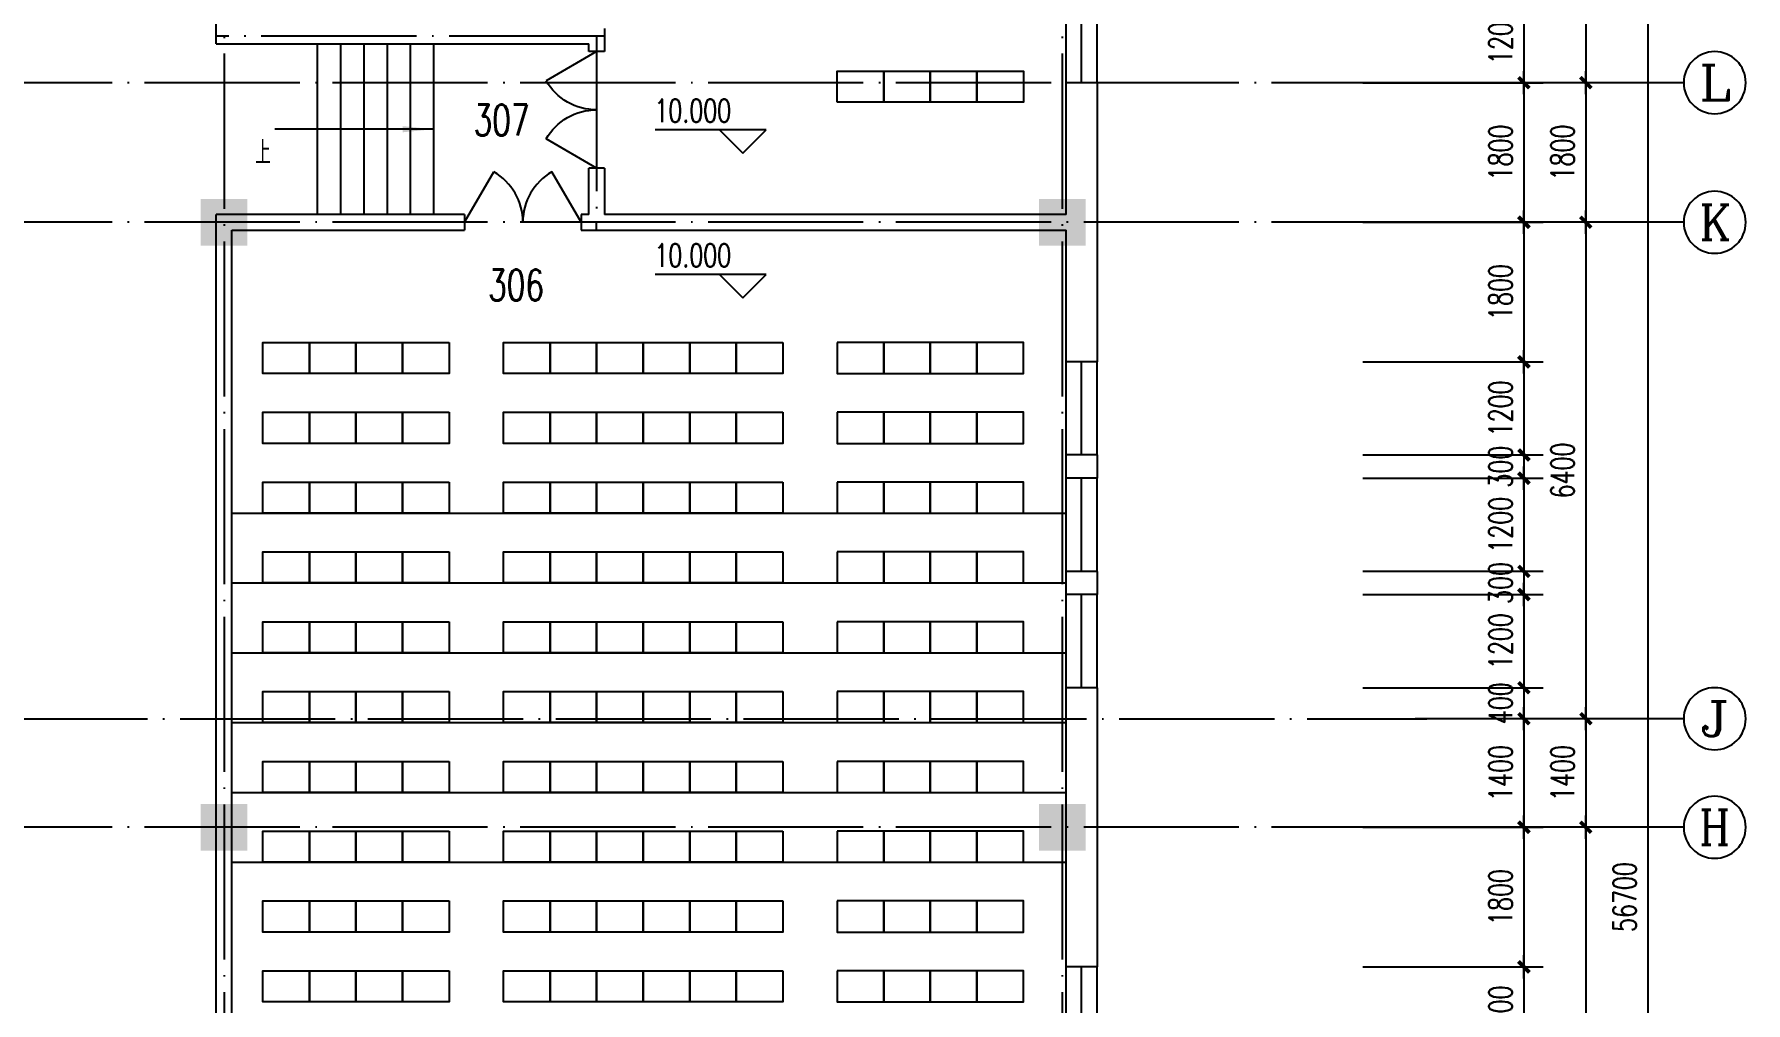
# Model space of a CAD drawing. Extents: x 165127 to 1058185, y 60808 to 144908.
# Drawn here: x 646678 to 668730, y 105391 to 117878 of the extents above; entities that cross this region are included whole.
import ezdxf
from ezdxf.enums import TextEntityAlignment as Align

# ---------------------------------------------------------------- set-up
doc = ezdxf.new("R2010")
doc.units = 0
doc.header["$LTSCALE"] = 1000
doc.linetypes.add('DOTE', pattern=[2.42, 2, -0.2, 0.02, -0.2])
doc.layers.get('0').update_dxf_attribs({"linetype": 'CONTINUOUS'})
doc.layers.get('DEFPOINTS').update_dxf_attribs({"linetype": 'CONTINUOUS'})
for name, color, linetype in [('AXIS', 3, 'CONTINUOUS'), ('AXIS_TEXT', 7, 'CONTINUOUS'), ('COLUMN', 7, 'CONTINUOUS'), ('DOTE', 1, 'DOTE'), ('F', 252, 'CONTINUOUS'), ('LVTRY', 6, 'CONTINUOUS'), ('PUB_DIM', 3, 'CONTINUOUS'), ('PUB_TEXT', 7, 'CONTINUOUS'), ('STAIR', 3, 'CONTINUOUS'), ('WALL', 255, 'CONTINUOUS'), ('WINDOW', 2, 'CONTINUOUS'), ('WINDOW_TEXT', 7, 'CONTINUOUS'), ('面积注记', 7, 'CONTINUOUS')]:
    doc.layers.add(name, color=color, linetype=linetype)
doc.styles.add('_HZTXT', font='romans.shx', dxfattribs={"width": 0.7, "bigfont": 'z.shx'})
doc.styles.add('COMPLEX', font='COMPLEX')
doc.styles.add('DIM_FONT', font='SIMPLEX.shx', dxfattribs={"width": 0.7})
doc.styles.add('SIMPLEX', font='SIMPLEX.SHX')
doc.dimstyles.new('AXIS', dxfattribs={"dimtxt": 300, "dimasz": 1, "dimexe": 250, "dimexo": 300, "dimgap": 150, "dimtad": 1, "dimdec": 0, "dimdsep": 46, "dimtxsty": 'DIM_FONT', "dimblk": '_DIMX', "dimcen": 2.5, "dimse1": 1, "dimse2": 1, "dimclrt": 7, "dimadec": 0, "dimazin": 0, "dimtfac": 1, "dimtdec": 0, "dimtix": 1, "dimtmove": 2, "dimatfit": 3, "dimldrblk": '_DIMX', "dimfxl": 1, "dimarcsym": 0})
doc.dimstyles.new('DIMA', dxfattribs={"dimtxt": 300, "dimasz": 1, "dimexe": 250, "dimexo": 300, "dimgap": 150, "dimtad": 1, "dimdec": 0, "dimdsep": 46, "dimtxsty": 'DIM_FONT', "dimblk": '_DIMX', "dimcen": 2.5, "dimse1": 1, "dimclrt": 7, "dimadec": 0, "dimazin": 0, "dimtfac": 1, "dimtdec": 0, "dimtix": 1, "dimtmove": 2, "dimatfit": 3, "dimldrblk": '_DIMX', "dimfxl": 1, "dimarcsym": 0})
doc.dimstyles.new('DIMB', dxfattribs={"dimtxt": 300, "dimasz": 1, "dimexe": 250, "dimexo": 300, "dimgap": 150, "dimtad": 1, "dimdec": 0, "dimdsep": 46, "dimtxsty": 'DIM_FONT', "dimblk": '_DIMX', "dimcen": 2.5, "dimse2": 1, "dimclrt": 7, "dimadec": 0, "dimazin": 0, "dimtfac": 1, "dimtdec": 0, "dimtix": 1, "dimtmove": 2, "dimatfit": 3, "dimldrblk": '_DIMX', "dimfxl": 1, "dimarcsym": 0})
doc.dimstyles.new('DIMN', dxfattribs={"dimtxt": 300, "dimasz": 1, "dimexe": 250, "dimexo": 300, "dimgap": 150, "dimtad": 1, "dimdec": 0, "dimdsep": 46, "dimtxsty": 'DIM_FONT', "dimblk": '_DIMX', "dimcen": 2.5, "dimclrt": 7, "dimadec": 0, "dimazin": 0, "dimtfac": 1, "dimtdec": 0, "dimtix": 1, "dimtmove": 2, "dimatfit": 3, "dimldrblk": '_DIMX', "dimfxl": 1, "dimarcsym": 0})

# ---------------------------------------------------------------- blocks, each defined once
blk = doc.blocks.new('_DBLK1')
for p, q in [((-0.5, 0), (-0.25, -0.433)), ((0.5, 0), (0.25, -0.433))]:
    blk.add_line(p, q)
for centre, start, end in [((-0.5, 0), 300, 0), ((0.5, 0), 180, 240)]:
    blk.add_arc(centre, 0.5, start, end)
at = {"layer": 'WINDOW_TEXT', "style": 'SIMPLEX', "flags": 9}
blk.add_attdef('A', text='', height=1, dxfattribs=at).set_placement((0, 1.5), align=Align.MIDDLE)
blk = doc.blocks.new('A$C407C5CBC')
at = {"layer": 'F'}
blk.add_lwpolyline([(0, 600), (400, 600), (400, 0), (0, 0)], close=True, dxfattribs=at)
blk = doc.blocks.new('_FZH')
blk.add_solid([(-0.5, -0.5), (0.5, -0.5), (-0.5, 0.5), (0.5, 0.5)])
blk = doc.blocks.new('_AXISO')
blk.add_circle((0, 0), 0.5)
at = {"layer": 'AXIS_TEXT', "style": 'COMPLEX', "width": 1.041667}
blk.add_attdef('A', text='', height=0.56, dxfattribs=at).set_placement((-0.25, -0.28), (0.25, -0.28), align=Align.FIT)
blk = doc.blocks.new('_DIMX')
blk.add_line((-150, 0), (150, 0))
at = {"const_width": 50}
blk.add_lwpolyline([(-70, -70), (70, 70)], dxfattribs=at)
blk = doc.blocks.new('*D788')
at = {"color": 0, "linetype": 'ByBlock'}
blk.add_line((753075, 177844), (753075, 171846), dxfattribs=at)
at = {"layer": 'DEFPOINTS', "color": 0, "linetype": 'ByBlock'}
for p in [(750875, 177845), (750875, 171845), (753075, 171845)]:
    blk.add_point(p, dxfattribs=at)
at = {"color": 0, "linetype": 'ByBlock'}
for p, rotation in [((753075, 177845), 90), ((753075, 171845), 270)]:
    blk.add_blockref('_DIMX', p, dxfattribs=dict(at, rotation=rotation))
at = {"color": 7, "linetype": 'ByBlock', "insert": (752775, 174845), "char_height": 300, "attachment_point": 5, "rotation": 90, "style": 'DIM_FONT'}
blk.add_mtext('6000', dxfattribs=at)
blk = doc.blocks.new('*D789')
at = {"color": 0, "linetype": 'ByBlock'}
blk.add_line((753075, 171844), (753075, 170046), dxfattribs=at)
at = {"layer": 'DEFPOINTS', "color": 0, "linetype": 'ByBlock'}
for p in [(750875, 171845), (750875, 170045), (753075, 170045)]:
    blk.add_point(p, dxfattribs=at)
at = {"color": 0, "linetype": 'ByBlock'}
for p, rotation in [((753075, 171845), 90), ((753075, 170045), 270)]:
    blk.add_blockref('_DIMX', p, dxfattribs=dict(at, rotation=rotation))
at = {"color": 7, "linetype": 'ByBlock', "insert": (752775, 170945), "char_height": 300, "attachment_point": 5, "rotation": 90, "style": 'DIM_FONT'}
blk.add_mtext('1800', dxfattribs=at)
blk = doc.blocks.new('*D790')
at = {"color": 0, "linetype": 'ByBlock'}
blk.add_line((753075, 170044), (753075, 163646), dxfattribs=at)
at = {"layer": 'DEFPOINTS', "color": 0, "linetype": 'ByBlock'}
for p in [(750875, 170045), (750875, 163645), (753075, 163645)]:
    blk.add_point(p, dxfattribs=at)
at = {"color": 0, "linetype": 'ByBlock'}
for p, rotation in [((753075, 170045), 90), ((753075, 163645), 270)]:
    blk.add_blockref('_DIMX', p, dxfattribs=dict(at, rotation=rotation))
at = {"color": 7, "linetype": 'ByBlock', "insert": (752775, 166845), "char_height": 300, "attachment_point": 5, "rotation": 90, "style": 'DIM_FONT'}
blk.add_mtext('6400', dxfattribs=at)
blk = doc.blocks.new('*D791')
at = {"color": 0, "linetype": 'ByBlock'}
blk.add_line((753075, 163644), (753075, 162246), dxfattribs=at)
at = {"layer": 'DEFPOINTS', "color": 0, "linetype": 'ByBlock'}
for p in [(750875, 163645), (750875, 162245), (753075, 162245)]:
    blk.add_point(p, dxfattribs=at)
at = {"color": 0, "linetype": 'ByBlock'}
for p, rotation in [((753075, 163645), 90), ((753075, 162245), 270)]:
    blk.add_blockref('_DIMX', p, dxfattribs=dict(at, rotation=rotation))
at = {"color": 7, "linetype": 'ByBlock', "insert": (752775, 162945), "char_height": 300, "attachment_point": 5, "rotation": 90, "style": 'DIM_FONT'}
blk.add_mtext('1400', dxfattribs=at)
blk = doc.blocks.new('*D792')
at = {"color": 0, "linetype": 'ByBlock'}
blk.add_line((753075, 162244), (753075, 156646), dxfattribs=at)
at = {"layer": 'DEFPOINTS', "color": 0, "linetype": 'ByBlock'}
for p in [(750875, 162245), (750875, 156645), (753075, 156645)]:
    blk.add_point(p, dxfattribs=at)
at = {"color": 0, "linetype": 'ByBlock'}
for p, rotation in [((753075, 162245), 90), ((753075, 156645), 270)]:
    blk.add_blockref('_DIMX', p, dxfattribs=dict(at, rotation=rotation))
at = {"color": 7, "linetype": 'ByBlock', "insert": (752775, 159445), "char_height": 300, "attachment_point": 5, "rotation": 90, "style": 'DIM_FONT'}
blk.add_mtext('5600', dxfattribs=at)
blk = doc.blocks.new('*D799')
at = {"color": 0, "linetype": 'ByBlock'}
for p, q in [((751175, 189695), (754125, 189695)), ((753875, 189694), (753875, 132996)), ((751175, 132995), (754125, 132995))]:
    blk.add_line(p, q, dxfattribs=at)
at = {"layer": 'DEFPOINTS', "color": 0, "linetype": 'ByBlock'}
for p in [(750875, 189695), (750875, 132995), (753875, 132995)]:
    blk.add_point(p, dxfattribs=at)
at = {"color": 0, "linetype": 'ByBlock'}
for p, rotation in [((753875, 189695), 90), ((753875, 132995), 270)]:
    blk.add_blockref('_DIMX', p, dxfattribs=dict(at, rotation=rotation))
at = {"color": 7, "linetype": 'ByBlock', "insert": (753575, 161345), "char_height": 300, "attachment_point": 5, "rotation": 90, "style": 'DIM_FONT'}
blk.add_mtext('56700', dxfattribs=at)
blk = doc.blocks.new('*D819')
at = {"color": 0, "linetype": 'ByBlock'}
for p, q in [((750200, 173045), (752527, 173045)), ((752277, 173044), (752277, 171846)), ((750200, 171845), (752527, 171845))]:
    blk.add_line(p, q, dxfattribs=at)
at = {"layer": 'DEFPOINTS', "color": 0, "linetype": 'ByBlock'}
for p in [(749900, 173045), (749900, 171845), (752277, 171845)]:
    blk.add_point(p, dxfattribs=at)
at = {"color": 0, "linetype": 'ByBlock'}
for p, rotation in [((752277, 173045), 90), ((752277, 171845), 270)]:
    blk.add_blockref('_DIMX', p, dxfattribs=dict(at, rotation=rotation))
at = {"color": 7, "linetype": 'ByBlock', "insert": (751977, 172445), "char_height": 300, "attachment_point": 5, "rotation": 90, "style": 'DIM_FONT'}
blk.add_mtext('1200', dxfattribs=at)
blk = doc.blocks.new('*D820')
at = {"color": 0, "linetype": 'ByBlock'}
for p, q in [((750200, 171845), (752527, 171845)), ((752277, 171844), (752277, 170046)), ((750200, 170045), (752527, 170045))]:
    blk.add_line(p, q, dxfattribs=at)
at = {"layer": 'DEFPOINTS', "color": 0, "linetype": 'ByBlock'}
for p in [(749900, 171845), (749900, 170045), (752277, 170045)]:
    blk.add_point(p, dxfattribs=at)
at = {"color": 0, "linetype": 'ByBlock'}
for p, rotation in [((752277, 171845), 90), ((752277, 170045), 270)]:
    blk.add_blockref('_DIMX', p, dxfattribs=dict(at, rotation=rotation))
at = {"color": 7, "linetype": 'ByBlock', "insert": (751977, 170945), "char_height": 300, "attachment_point": 5, "rotation": 90, "style": 'DIM_FONT'}
blk.add_mtext('1800', dxfattribs=at)
blk = doc.blocks.new('*D821')
at = {"color": 0, "linetype": 'ByBlock'}
for p, q in [((752277, 170044), (752277, 168246)), ((750200, 168245), (752527, 168245))]:
    blk.add_line(p, q, dxfattribs=at)
at = {"layer": 'DEFPOINTS', "color": 0, "linetype": 'ByBlock'}
for p in [(749900, 170045), (749900, 168245), (752277, 168245)]:
    blk.add_point(p, dxfattribs=at)
at = {"color": 0, "linetype": 'ByBlock'}
for p, rotation in [((752277, 170045), 90), ((752277, 168245), 270)]:
    blk.add_blockref('_DIMX', p, dxfattribs=dict(at, rotation=rotation))
at = {"color": 7, "linetype": 'ByBlock', "insert": (751977, 169145), "char_height": 300, "attachment_point": 5, "rotation": 90, "style": 'DIM_FONT'}
blk.add_mtext('1800', dxfattribs=at)
blk = doc.blocks.new('*D822')
at = {"color": 0, "linetype": 'ByBlock'}
for p, q in [((750200, 168245), (752527, 168245)), ((752277, 168244), (752277, 167046)), ((750200, 167045), (752527, 167045))]:
    blk.add_line(p, q, dxfattribs=at)
at = {"layer": 'DEFPOINTS', "color": 0, "linetype": 'ByBlock'}
for p in [(749900, 168245), (749900, 167045), (752277, 167045)]:
    blk.add_point(p, dxfattribs=at)
at = {"color": 0, "linetype": 'ByBlock'}
for p, rotation in [((752277, 168245), 90), ((752277, 167045), 270)]:
    blk.add_blockref('_DIMX', p, dxfattribs=dict(at, rotation=rotation))
at = {"color": 7, "linetype": 'ByBlock', "insert": (751977, 167645), "char_height": 300, "attachment_point": 5, "rotation": 90, "style": 'DIM_FONT'}
blk.add_mtext('1200', dxfattribs=at)
blk = doc.blocks.new('*D823')
at = {"color": 0, "linetype": 'ByBlock'}
for p, q in [((750200, 167045), (752527, 167045)), ((752277, 167046), (752277, 167047)), ((752277, 167045), (752277, 166745)), ((750200, 166745), (752527, 166745)), ((752277, 166744), (752277, 166743))]:
    blk.add_line(p, q, dxfattribs=at)
at = {"layer": 'DEFPOINTS', "color": 0, "linetype": 'ByBlock'}
for p in [(749900, 167045), (749900, 166745), (752277, 166745)]:
    blk.add_point(p, dxfattribs=at)
at = {"color": 0, "linetype": 'ByBlock'}
for p, rotation in [((752277, 167045), 270), ((752277, 166745), 90)]:
    blk.add_blockref('_DIMX', p, dxfattribs=dict(at, rotation=rotation))
at = {"color": 7, "linetype": 'ByBlock', "insert": (751977, 166895), "char_height": 300, "attachment_point": 5, "rotation": 90, "style": 'DIM_FONT'}
blk.add_mtext('300', dxfattribs=at)
blk = doc.blocks.new('*D824')
at = {"color": 0, "linetype": 'ByBlock'}
for p, q in [((750200, 166745), (752527, 166745)), ((752277, 166744), (752277, 165546)), ((750200, 165545), (752527, 165545))]:
    blk.add_line(p, q, dxfattribs=at)
at = {"layer": 'DEFPOINTS', "color": 0, "linetype": 'ByBlock'}
for p in [(749900, 166745), (749900, 165545), (752277, 165545)]:
    blk.add_point(p, dxfattribs=at)
at = {"color": 0, "linetype": 'ByBlock'}
for p, rotation in [((752277, 166745), 90), ((752277, 165545), 270)]:
    blk.add_blockref('_DIMX', p, dxfattribs=dict(at, rotation=rotation))
at = {"color": 7, "linetype": 'ByBlock', "insert": (751977, 166145), "char_height": 300, "attachment_point": 5, "rotation": 90, "style": 'DIM_FONT'}
blk.add_mtext('1200', dxfattribs=at)
blk = doc.blocks.new('*D825')
at = {"color": 0, "linetype": 'ByBlock'}
for p, q in [((750200, 165545), (752527, 165545)), ((752277, 165546), (752277, 165547)), ((752277, 165545), (752277, 165245)), ((750200, 165245), (752527, 165245)), ((752277, 165244), (752277, 165243))]:
    blk.add_line(p, q, dxfattribs=at)
at = {"layer": 'DEFPOINTS', "color": 0, "linetype": 'ByBlock'}
for p in [(749900, 165545), (749900, 165245), (752277, 165245)]:
    blk.add_point(p, dxfattribs=at)
at = {"color": 0, "linetype": 'ByBlock'}
for p, rotation in [((752277, 165545), 270), ((752277, 165245), 90)]:
    blk.add_blockref('_DIMX', p, dxfattribs=dict(at, rotation=rotation))
at = {"color": 7, "linetype": 'ByBlock', "insert": (751977, 165395), "char_height": 300, "attachment_point": 5, "rotation": 90, "style": 'DIM_FONT'}
blk.add_mtext('300', dxfattribs=at)
blk = doc.blocks.new('*D826')
at = {"color": 0, "linetype": 'ByBlock'}
for p, q in [((750200, 165245), (752527, 165245)), ((752277, 165244), (752277, 164046)), ((750200, 164045), (752527, 164045))]:
    blk.add_line(p, q, dxfattribs=at)
at = {"layer": 'DEFPOINTS', "color": 0, "linetype": 'ByBlock'}
for p in [(749900, 165245), (749900, 164045), (752277, 164045)]:
    blk.add_point(p, dxfattribs=at)
at = {"color": 0, "linetype": 'ByBlock'}
for p, rotation in [((752277, 165245), 90), ((752277, 164045), 270)]:
    blk.add_blockref('_DIMX', p, dxfattribs=dict(at, rotation=rotation))
at = {"color": 7, "linetype": 'ByBlock', "insert": (751977, 164645), "char_height": 300, "attachment_point": 5, "rotation": 90, "style": 'DIM_FONT'}
blk.add_mtext('1200', dxfattribs=at)
blk = doc.blocks.new('*D827')
at = {"color": 0, "linetype": 'ByBlock'}
for p, q in [((750200, 164045), (752527, 164045)), ((752277, 164046), (752277, 164047)), ((752277, 164045), (752277, 163645)), ((752277, 163644), (752277, 163643))]:
    blk.add_line(p, q, dxfattribs=at)
at = {"layer": 'DEFPOINTS', "color": 0, "linetype": 'ByBlock'}
for p in [(749900, 164045), (749900, 163645), (752277, 163645)]:
    blk.add_point(p, dxfattribs=at)
at = {"color": 0, "linetype": 'ByBlock'}
for p, rotation in [((752277, 164045), 270), ((752277, 163645), 90)]:
    blk.add_blockref('_DIMX', p, dxfattribs=dict(at, rotation=rotation))
at = {"color": 7, "linetype": 'ByBlock', "insert": (751977, 163845), "char_height": 300, "attachment_point": 5, "rotation": 90, "style": 'DIM_FONT'}
blk.add_mtext('400', dxfattribs=at)
blk = doc.blocks.new('*D828')
at = {"color": 0, "linetype": 'ByBlock'}
for p, q in [((752277, 162244), (752277, 160446)), ((750200, 160445), (752527, 160445))]:
    blk.add_line(p, q, dxfattribs=at)
at = {"layer": 'DEFPOINTS', "color": 0, "linetype": 'ByBlock'}
for p in [(749900, 162245), (749900, 160445), (752277, 160445)]:
    blk.add_point(p, dxfattribs=at)
at = {"color": 0, "linetype": 'ByBlock'}
for p, rotation in [((752277, 162245), 90), ((752277, 160445), 270)]:
    blk.add_blockref('_DIMX', p, dxfattribs=dict(at, rotation=rotation))
at = {"color": 7, "linetype": 'ByBlock', "insert": (751977, 161345), "char_height": 300, "attachment_point": 5, "rotation": 90, "style": 'DIM_FONT'}
blk.add_mtext('1800', dxfattribs=at)
blk = doc.blocks.new('*D829')
at = {"color": 0, "linetype": 'ByBlock'}
for p, q in [((750200, 160445), (752527, 160445)), ((752277, 160444), (752277, 159246)), ((750200, 159245), (752527, 159245))]:
    blk.add_line(p, q, dxfattribs=at)
at = {"layer": 'DEFPOINTS', "color": 0, "linetype": 'ByBlock'}
for p in [(749900, 160445), (749900, 159245), (752277, 159245)]:
    blk.add_point(p, dxfattribs=at)
at = {"color": 0, "linetype": 'ByBlock'}
for p, rotation in [((752277, 160445), 90), ((752277, 159245), 270)]:
    blk.add_blockref('_DIMX', p, dxfattribs=dict(at, rotation=rotation))
at = {"color": 7, "linetype": 'ByBlock', "insert": (751977, 159845), "char_height": 300, "attachment_point": 5, "rotation": 90, "style": 'DIM_FONT'}
blk.add_mtext('1200', dxfattribs=at)
blk = doc.blocks.new('*D601')
at = {"color": 0, "linetype": 'ByBlock'}
for p, q in [((752277, 163644), (752277, 162246)), ((750200, 162245), (752527, 162245))]:
    blk.add_line(p, q, dxfattribs=at)
at = {"layer": 'DEFPOINTS', "color": 0, "linetype": 'ByBlock'}
for p in [(749900, 163645), (749900, 162245), (752277, 162245)]:
    blk.add_point(p, dxfattribs=at)
at = {"color": 0, "linetype": 'ByBlock'}
for p, rotation in [((752277, 163645), 90), ((752277, 162245), 270)]:
    blk.add_blockref('_DIMX', p, dxfattribs=dict(at, rotation=rotation))
at = {"color": 7, "linetype": 'ByBlock', "insert": (751977, 162945), "char_height": 300, "attachment_point": 5, "rotation": 90, "style": 'DIM_FONT'}
blk.add_mtext('1400', dxfattribs=at)
blk = doc.blocks.new('_WBLK')
for p, q in [((-0.5, 0.5), (0.5, 0.5)), ((-0.5, 0), (0.5, 0)), ((-0.5, -0.5), (0.5, -0.5))]:
    blk.add_line(p, q)
at = {"layer": 'WINDOW_TEXT', "style": 'SIMPLEX', "flags": 9}
blk.add_attdef('A', text='', height=1, dxfattribs=at).set_placement((0, 1.5), align=Align.MIDDLE)
blk = doc.blocks.new('_ARROW')
blk.add_solid([(0, 0), (-1, 0.1), (-1, -0.1)])

msp = doc.modelspace()

# ---------------------------------------------------------------- linework, layer by layer
at = {"layer": 'AXIS'}
for p, q in [((667930, 117253.1), (664469.7, 117253.1)), ((667930, 115453.1), (664469.7, 115453.1)), ((667930, 109053.1), (664469.7, 109053.1)), ((667930, 107653.1), (664469.7, 107653.1))]:
    msp.add_line(p, q, dxfattribs=at)
at = {"layer": 'DOTE'}
for p, q in [((649123.4, 139407.6), (649123.4, 71351.8)), ((659923.4, 139407.6), (659923.4, 71351.8)), ((654023.5, 117853.1), (649023.5, 117853.1)), ((653923.5, 117853.1), (653923.5, 115453.1)), ((664620, 117253.1), (636823.4, 117253.1)), ((664620, 115453.1), (646023.4, 115453.1)), ((653923.4, 115353.1), (653923.4, 115453.1)), ((529976.8, 109053.1), (664620, 109053.1)), ((664620, 107653.1), (645673.4, 107653.1))]:
    msp.add_line(p, q, dxfattribs=at)
at = {"layer": 'LVTRY'}
for p, q in [((649223.4, 111703.1), (659973.4, 111703.1)), ((649223.4, 110803.1), (659973.4, 110803.1)), ((649223.4, 109903.1), (659973.4, 109903.1)), ((649223.4, 109003.1), (659973.4, 109003.1)), ((649223.4, 108103.1), (659973.4, 108103.1)), ((649223.4, 107203.1), (659973.4, 107203.1))]:
    msp.add_line(p, q, dxfattribs=at)
at = {"layer": 'PUB_DIM'}
for p, q in [((655807.4, 116645.2), (654676.6, 116645.2)), ((655507.4, 116645.2), (655807.4, 116345.2)), ((656107.4, 116645.2), (655507.4, 116645.2)), ((655807.4, 116345.2), (656107.4, 116645.2)), ((655807.4, 114780.1), (654676.6, 114780.1)), ((655507.4, 114780.1), (655807.4, 114480.1)), ((656107.4, 114780.1), (655507.4, 114780.1)), ((655807.4, 114480.1), (656107.4, 114780.1))]:
    msp.add_line(p, q, dxfattribs=at)
msp.add_lwpolyline([(651823.5, 116653.1), (649778.2, 116653.1)], dxfattribs=at)
at = {"layer": 'STAIR'}
for p, q in [((650323.5, 117753.1), (650323.5, 115553.1)), ((650623.5, 117753.1), (650623.5, 115553.1)), ((650923.5, 117753.1), (650923.5, 115553.1)), ((651223.5, 117753.1), (651223.5, 115553.1)), ((651523.5, 117753.1), (651523.5, 115553.1)), ((651823.5, 117753.1), (651823.5, 115553.1))]:
    msp.add_line(p, q, dxfattribs=at)
at = {"layer": 'WALL'}
for p, q in [((649023.4, 117753.1), (649023.4, 124453.1)), ((654023.5, 117953.1), (654023.5, 117653.1)), ((649023.4, 117753.1), (653823.5, 117753.1)), ((653823.5, 117653.1), (653823.5, 117753.1)), ((654023.5, 117653.1), (653823.5, 117653.1)), ((660373.4, 117253.1), (659973.4, 117253.1)), ((659973.4, 115553.1), (659973.4, 117253.1)), ((660373.4, 117253.1), (660373.4, 113653.1)), ((653823.5, 115553.1), (653823.5, 116153.1)), ((654023.5, 116153.1), (653823.5, 116153.1)), ((654023.5, 116153.1), (654023.5, 115553.1)), ((649023.4, 102253.1), (649023.4, 115553.1)), ((652223.5, 115553.1), (649023.4, 115553.1)), ((652223.5, 115553.1), (652223.5, 115353.1)), ((653823.5, 115553.1), (653723.5, 115553.1)), ((653723.5, 115553.1), (653723.5, 115353.1)), ((659973.4, 115553.1), (654023.5, 115553.1)), ((649223.4, 102253.1), (649223.4, 115353.1)), ((649223.4, 115353.1), (652223.5, 115353.1)), ((653723.5, 115353.1), (659973.4, 115353.1)), ((659973.4, 113653.1), (659973.4, 115353.1)), ((660373.4, 113653.1), (659973.4, 113653.1)), ((660373.4, 112453.1), (659973.4, 112453.1)), ((659973.4, 112153.1), (659973.4, 112453.1)), ((660373.4, 112453.1), (660373.4, 112153.1)), ((660373.4, 112153.1), (659973.4, 112153.1)), ((660373.4, 110953.1), (659973.4, 110953.1)), ((659973.4, 110653.1), (659973.4, 110953.1)), ((660373.4, 110953.1), (660373.4, 110653.1)), ((660373.4, 110653.1), (659973.4, 110653.1)), ((660373.4, 109453.1), (659973.4, 109453.1)), ((659973.4, 105853.1), (659973.4, 109453.1)), ((660373.4, 109453.1), (660373.4, 105853.1)), ((660373.4, 105853.1), (659973.4, 105853.1))]:
    msp.add_line(p, q, dxfattribs=at)

# ---------------------------------------------------------------- block references
at = {"layer": 'AXIS'}
ref = msp.add_blockref('_AXISO', (668330, 117253.1), dxfattribs=dict(at, xscale=-800, yscale=800, zscale=800))
ref.add_attrib('A', 'L', dxfattribs={"layer": 'AXIS_TEXT', "height": 448, "style": 'COMPLEX', "width": 1.25}).set_placement((668130, 117029.1), (668530, 117029.1), align=Align.FIT)
ref = msp.add_blockref('_AXISO', (668330, 115453.1), dxfattribs=dict(at, xscale=-800, yscale=800, zscale=800))
ref.add_attrib('A', 'K', dxfattribs={"layer": 'AXIS_TEXT', "height": 448, "style": 'COMPLEX', "width": 0.986842}).set_placement((668130, 115229.1), (668530, 115229.1), align=Align.FIT)
ref = msp.add_blockref('_AXISO', (668330, 109053.1), dxfattribs=dict(at, xscale=-800, yscale=800, zscale=800))
ref.add_attrib('A', 'J', dxfattribs={"layer": 'AXIS_TEXT', "height": 448, "style": 'COMPLEX', "width": 1.704545}).set_placement((668130, 108829.1), (668530, 108829.1), align=Align.FIT)
ref = msp.add_blockref('_AXISO', (668330, 107653.1), dxfattribs=dict(at, xscale=-800, yscale=800, zscale=800))
ref.add_attrib('A', 'H', dxfattribs={"layer": 'AXIS_TEXT', "height": 448, "style": 'COMPLEX', "width": 0.9375}).set_placement((668130, 107429.1), (668530, 107429.1), align=Align.FIT)
at = {"layer": 'COLUMN', "xscale": -600, "yscale": 600, "zscale": 600}
for p in [(649123.4, 115453.1), (659923.4, 115453.1), (649123.4, 107653.1), (659923.4, 107653.1)]:
    msp.add_blockref('_FZH', p, dxfattribs=at)
at = {"layer": 'LVTRY', "rotation": 270}
for p in [(649623.4, 107603.1), (650223.4, 107603.1), (650823.4, 107603.1)]:
    msp.add_blockref('A$C407C5CBC', p, dxfattribs=at)
at = {"layer": 'PUB_DIM', "xscale": 400, "yscale": 400, "zscale": 400}
msp.add_blockref('_ARROW', (651823.5, 116653.1), dxfattribs=at)
at = {"layer": 'STAIR'}
for p, rotation in [((657623.5, 117003.1), 90), ((658223.5, 117003.1), 90), ((658823.5, 117003.1), 90), ((659423.4, 117003.1), 90), ((659423.5, 117003.1), 90), ((649623.4, 113903.1), 270), ((650223.4, 113903.1), 270), ((650823.4, 113903.1), 270), ((651423.4, 113903.1), 270), ((652723.4, 113903.1), 270), ((653323.4, 113903.1), 270), ((653923.4, 113903.1), 270), ((654523.4, 113903.1), 270), ((655123.4, 113903.1), 270), ((655723.4, 113903.1), 270), ((649623.4, 113003.1), 270), ((650223.4, 113003.1), 270), ((650823.4, 113003.1), 270), ((651423.4, 113003.1), 270), ((652723.4, 113003.1), 270), ((653323.4, 113003.1), 270), ((653923.4, 113003.1), 270), ((654523.4, 113003.1), 270), ((655123.4, 113003.1), 270), ((655723.4, 113003.1), 270), ((649623.4, 112103.1), 270), ((650223.4, 112103.1), 270), ((650823.4, 112103.1), 270), ((651423.4, 112103.1), 270), ((652723.4, 112103.1), 270), ((653323.4, 112103.1), 270), ((653923.4, 112103.1), 270), ((654523.4, 112103.1), 270), ((655123.4, 112103.1), 270), ((655723.4, 112103.1), 270), ((649623.4, 111203.1), 270), ((650223.4, 111203.1), 270), ((650823.4, 111203.1), 270), ((651423.4, 111203.1), 270), ((652723.4, 111203.1), 270), ((653323.4, 111203.1), 270), ((653923.4, 111203.1), 270), ((654523.4, 111203.1), 270), ((655123.4, 111203.1), 270), ((655723.4, 111203.1), 270), ((649623.4, 110303.1), 270), ((650223.4, 110303.1), 270), ((650823.4, 110303.1), 270), ((651423.4, 110303.1), 270), ((652723.4, 110303.1), 270), ((653323.4, 110303.1), 270), ((653923.4, 110303.1), 270), ((654523.4, 110303.1), 270), ((655123.4, 110303.1), 270), ((655723.4, 110303.1), 270), ((649623.4, 109403.1), 270), ((650223.4, 109403.1), 270), ((650823.4, 109403.1), 270), ((651423.4, 109403.1), 270), ((652723.4, 109403.1), 270), ((653323.4, 109403.1), 270), ((653923.4, 109403.1), 270), ((654523.4, 109403.1), 270), ((655123.4, 109403.1), 270), ((655723.4, 109403.1), 270), ((649623.4, 108503.1), 270), ((650223.4, 108503.1), 270), ((650823.4, 108503.1), 270), ((651423.4, 108503.1), 270), ((652723.4, 108503.1), 270), ((653323.4, 108503.1), 270), ((653923.4, 108503.1), 270), ((654523.4, 108503.1), 270), ((655123.4, 108503.1), 270), ((655723.4, 108503.1), 270), ((651423.4, 107603.1), 270), ((652723.4, 107603.1), 270), ((653323.4, 107603.1), 270), ((653923.4, 107603.1), 270), ((654523.4, 107603.1), 270), ((655123.4, 107603.1), 270), ((655723.4, 107603.1), 270), ((649623.4, 106703.1), 270), ((650223.4, 106703.1), 270), ((650823.4, 106703.1), 270), ((651423.4, 106703.1), 270), ((652723.4, 106703.1), 270), ((653323.4, 106703.1), 270), ((653923.4, 106703.1), 270), ((654523.4, 106703.1), 270), ((655123.4, 106703.1), 270), ((655723.4, 106703.1), 270), ((649623.4, 105803.1), 270), ((650223.4, 105803.1), 270), ((650823.4, 105803.1), 270), ((651423.4, 105803.1), 270), ((652723.4, 105803.1), 270), ((653323.4, 105803.1), 270), ((653923.4, 105803.1), 270), ((654523.4, 105803.1), 270), ((655123.4, 105803.1), 270), ((655723.4, 105803.1), 270)]:
    msp.add_blockref('A$C407C5CBC', p, dxfattribs=dict(at, rotation=rotation))
at = {"layer": 'STAIR', "xscale": -1, "rotation": 90}
for p in [(657623.4, 113903.1), (658223.4, 113903.1), (658823.4, 113903.1), (659423.4, 113903.1), (657623.4, 113003.1), (658223.4, 113003.1), (658823.4, 113003.1), (659423.4, 113003.1), (657623.4, 112103.1), (658223.4, 112103.1), (658823.4, 112103.1), (659423.4, 112103.1), (657623.4, 111203.1), (658223.4, 111203.1), (658823.4, 111203.1), (659423.4, 111203.1), (657623.4, 110303.1), (658223.4, 110303.1), (658823.4, 110303.1), (659423.4, 110303.1), (657623.4, 109403.1), (658223.4, 109403.1), (658823.4, 109403.1), (659423.4, 109403.1), (657623.4, 108503.1), (658223.4, 108503.1), (658823.4, 108503.1), (659423.4, 108503.1), (657623.4, 107603.1), (658223.4, 107603.1), (658823.4, 107603.1), (659423.4, 107603.1), (657623.4, 106703.1), (658223.4, 106703.1), (658823.4, 106703.1), (659423.4, 106703.1), (657623.4, 105803.1), (658223.4, 105803.1), (658823.4, 105803.1), (659423.4, 105803.1)]:
    msp.add_blockref('A$C407C5CBC', p, dxfattribs=at)
at = {"layer": 'WINDOW', "rotation": 270}
for name, p, xscale, yscale, zscale in [('_WBLK', (660173.4, 117853.1), -1200, 400, 1200), ('_DBLK1', (653923.5, 116903.1), -1500, 1500, 1500), ('_WBLK', (660173.4, 113053.1), -1200, 400, 1200), ('_WBLK', (660173.4, 111553.1), -1200, 399.9999999998836, 1200), ('_WBLK', (660173.4, 110053.1), -1200, 400, 1200), ('_WBLK', (660173.4, 105253.1), -1200, 400, 1200)]:
    msp.add_blockref(name, p, dxfattribs=dict(at, xscale=xscale, yscale=yscale, zscale=zscale))
at = {"layer": 'WINDOW', "xscale": -1500, "yscale": -1500, "zscale": 1500}
msp.add_blockref('_DBLK1', (652973.5, 115453.1), dxfattribs=at)

# ---------------------------------------------------------------- texts
at = {"layer": 'PUB_DIM', "style": 'DIM_FONT', "width": 0.7}
for p in [(655162.6, 116892.4), (655162.6, 115027.4)]:
    msp.add_text('10.000', height=300, dxfattribs=at).set_placement(p, align=Align.MIDDLE)
at = {"layer": 'PUB_TEXT', "style": '_HZTXT', "width": 0.7}
msp.add_text('上', height=300, dxfattribs=at).set_placement((649526.8, 116200.5))
at = {"layer": '面积注记', "char_height": 400, "width": 1072.498, "attachment_point": 1, "style": 'DIM_FONT'}
for s, insert in [('307', (652339.5, 116970.5)), ('306', (652526.2, 114844))]:
    msp.add_mtext(s, dxfattribs=dict(at, insert=insert))

# ---------------------------------------------------------------- dimensions: what is measured, and where the dimension line sits
at = {"layer": 'AXIS'}
dim = msp.add_aligned_dim(p1=(664469.7, 135103.1), p2=(664469.7, 78403.1), distance=3000, dimstyle='DIMN', dxfattribs=at)
dim.commit()
dim.dimension.update_dxf_attribs({"geometry": '*D799', "text_midpoint": (667169.7, 106753.1), "insert": (-86405.6, -54591.7)})
for base, p1, p2, picture, middle in [((666669.7, 117253.1), (664469.7, 123253.1), (664469.7, 117253.1), '*D788', (666369.7, 120253.1)), ((666669.7, 115453.1), (664469.7, 117253.1), (664469.7, 115453.1), '*D789', (666369.7, 116353.1)), ((666669.7, 109053.1), (664469.7, 115453.1), (664469.7, 109053.1), '*D790', (666369.7, 112253.1)), ((666669.7, 107653.1), (664469.7, 109053.1), (664469.7, 107653.1), '*D791', (666369.7, 108353.1)), ((666669.7, 102053.1), (664469.7, 107653.1), (664469.7, 102053.1), '*D792', (666369.7, 104853.1))]:
    dim = msp.add_linear_dim(base=base, p1=p1, p2=p2, angle=270, dimstyle='AXIS', dxfattribs=at)
    dim.commit()
    dim.dimension.update_dxf_attribs({"geometry": picture, "text_midpoint": middle, "insert": (-86405.6, -54591.7)})
at = {"layer": 'PUB_DIM'}
for p1, p2, dimstyle, picture, middle in [((663494.9, 118453.1), (663494.9, 117253.1), 'DIMN', '*D819', (665571.5, 117853.1)), ((663494.9, 117253.1), (663494.9, 115453.1), 'DIMN', '*D820', (665571.5, 116353.1)), ((663494.9, 115453.1), (663494.9, 113653.1), 'DIMA', '*D821', (665571.5, 114553.1)), ((663494.9, 113653.1), (663494.9, 112453.1), 'DIMN', '*D822', (665571.5, 113053.1)), ((663494.9, 112453.1), (663494.9, 112153.1), 'DIMN', '*D823', (665571.5, 112303.1)), ((663494.9, 112153.1), (663494.9, 110953.1), 'DIMN', '*D824', (665571.5, 111553.1)), ((663494.9, 110953.1), (663494.9, 110653.1), 'DIMN', '*D825', (665571.5, 110803.1)), ((663494.9, 110653.1), (663494.9, 109453.1), 'DIMN', '*D826', (665571.5, 110053.1)), ((663494.9, 109453.1), (663494.9, 109053.1), 'DIMB', '*D827', (665571.5, 109253.1)), ((663494.9, 109053.1), (663494.9, 107653.1), 'DIMA', '*D601', (665571.5, 108353.1)), ((663494.9, 107653.1), (663494.9, 105853.1), 'DIMA', '*D828', (665571.5, 106753.1)), ((663494.9, 105853.1), (663494.9, 104653.1), 'DIMN', '*D829', (665571.5, 105253.1))]:
    dim = msp.add_aligned_dim(p1=p1, p2=p2, distance=2376.6, dimstyle=dimstyle, dxfattribs=at)
    dim.commit()
    dim.dimension.update_dxf_attribs({"geometry": picture, "text_midpoint": middle, "insert": (-86405.6, -54591.7)})

doc.saveas('drawing.dxf')
